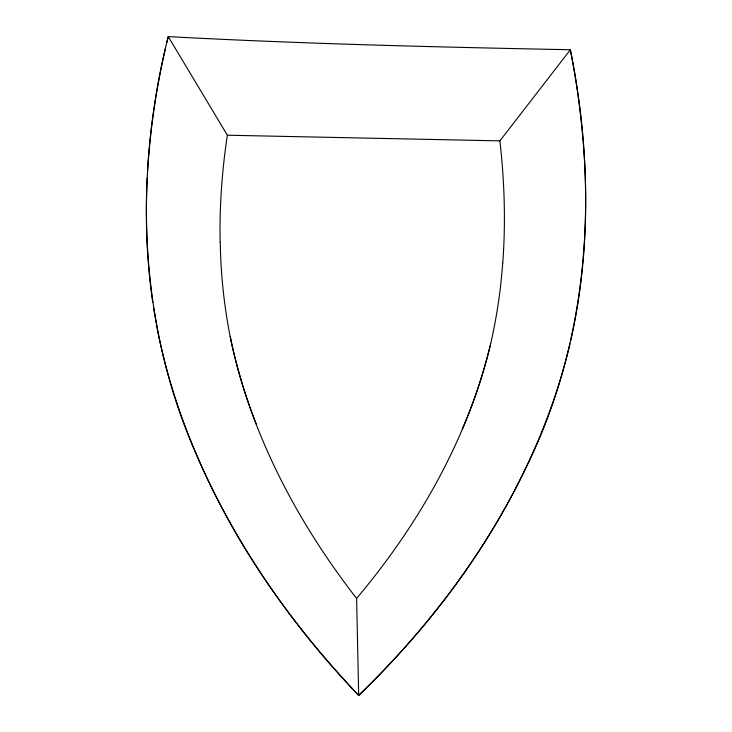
<?xml version="1.0" encoding="UTF-8"?>
<svg xmlns="http://www.w3.org/2000/svg" width="732" height="732" viewBox="0 0 732 732"><rect width="100%" height="100%" fill="white"/><g stroke="black" fill="none" stroke-linecap="round" stroke-linejoin="round"><path stroke-width="1.1" d="M147.205 177.876C145.11 219.426 146.729 261.205 152.741 302.38M147.535 171.892C150.005 130.47 156.117 89.295 165.34 48.843M502.765 263.044C505.794 222.354 504.504 181.399 499.892 140.873L570.356 49.749C436.272 47.058 302.16 43.856 168.232 36.6L166.759 42.712M570.923 339.749C592.334 244.552 588.931 145.101 570.356 49.749C598.245 187.246 590.093 335.21 528.367 462.716C487.32 550.189 428.147 628.504 358.689 695.4C290.878 624.396 233.755 542.421 195.252 451.882C138.238 321.897 133.846 173.228 168.232 36.6L227.359 135.219C222.016 170.657 219.417 206.543 220.14 242.393M570.759 340.472L570.649 340.956M490.596 343.61L490.477 344.113M570.036 343.619C537.855 479.121 458.049 599.471 358.689 695.4C262.513 594.393 186.294 470.31 157.975 332.548L153.629 308.227M358.689 695.4L356.603 598.419C399.562 547.408 436.162 490.714 462.34 429.281A560.739 543.364 12.4 0 0 490.138 345.989M227.359 135.219L499.892 140.873M356.603 598.419C315.254 545.212 280.356 486.661 255.98 423.737M231.193 341.011L230.214 336.272M256.054 423.709A561.828 544.425 12.4 0 1 231.102 341.021M256.072 423.7A559.275 541.945 12.4 0 1 230.104 336.29A561.417 544.022 12.4 0 1 220.259 242.393M502.683 263.044A559.678 542.339 12.4 0 1 490.76 343.29A559.275 541.945 12.4 0 1 462.24 429.236"/></g></svg>
